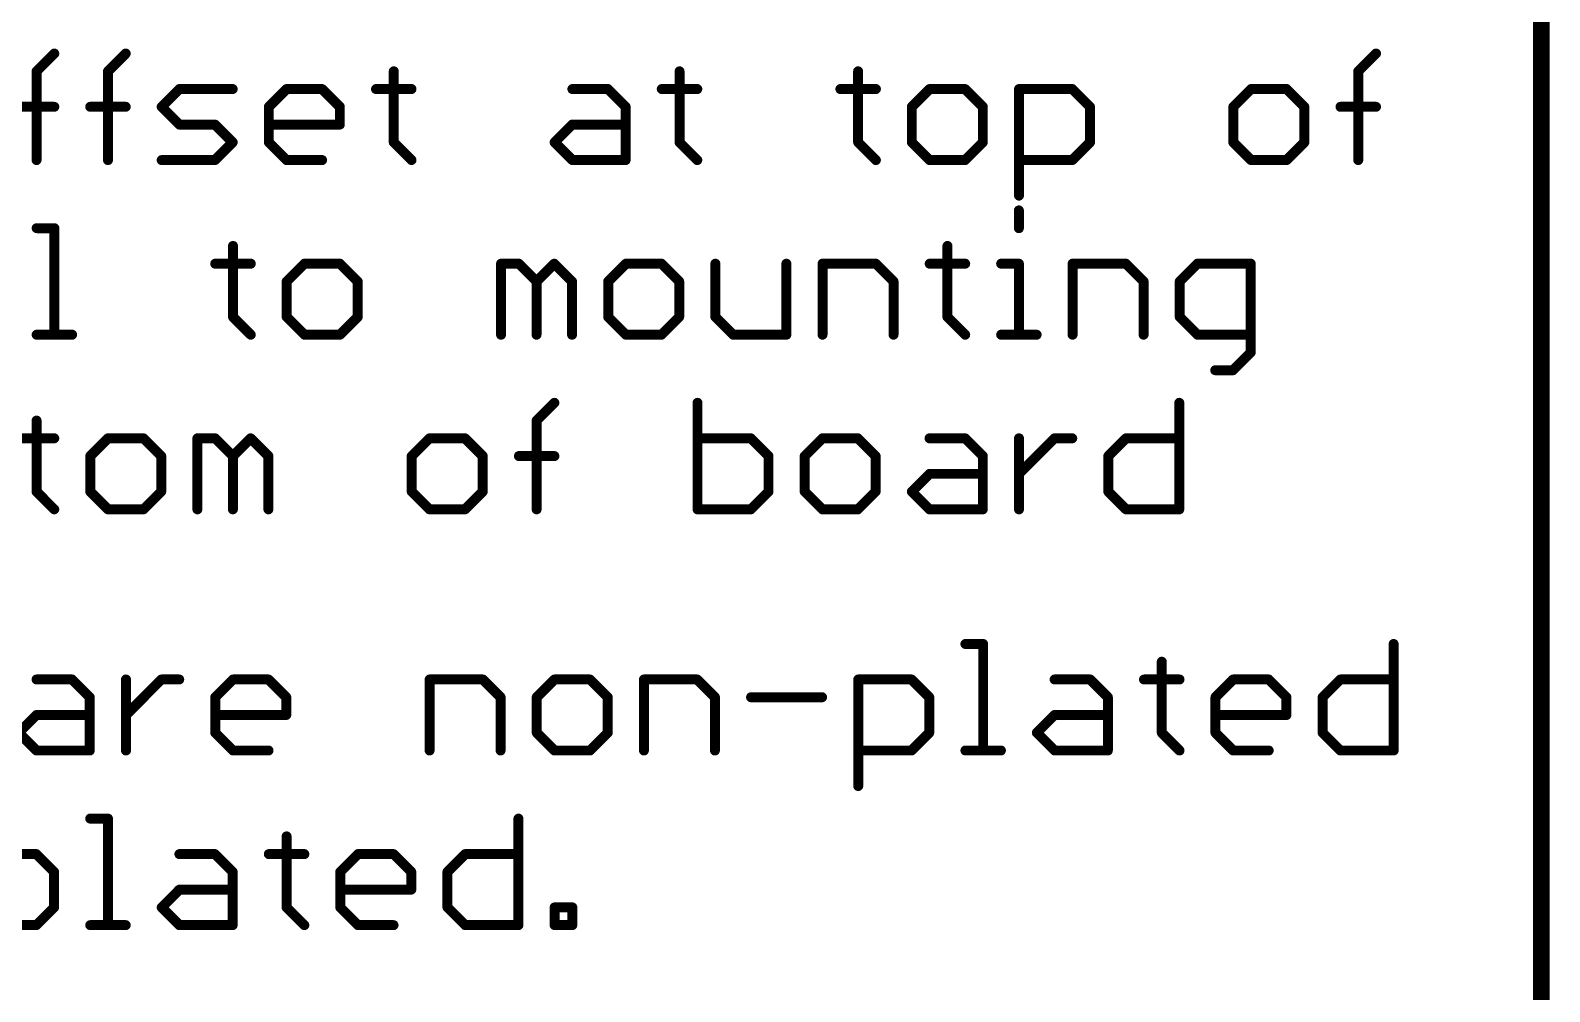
# Model space of a CAD drawing. Extents: x -1 to 129, y -23 to 41.
# Drawn here: x 106.11 to 129.32, y 13.68 to 28.36 of the extents above; entities that cross this region are included whole.
import ezdxf

# ---------------------------------------------------------------- set-up
doc = ezdxf.new("R2010")
doc.units = 0
doc.layers.add('51', color=53, linetype='CONTINUOUS')

msp = doc.modelspace()

# ---------------------------------------------------------------- linework, layer by layer
at = {"layer": '51'}
for points, const_width in [([(129.19, -13.16), (129.19, 36.21)], 0.254), ([(106.2019, 27.736), (106.473, 28.0072)], 0.1524), ([(107.2933, 27.736), (107.5645, 28.0072)], 0.1524), ([(126.3935, 27.736), (126.6646, 28.0072)], 0.1524), ([(106.2019, 26.3802), (106.2019, 27.736)], 0.1524), ([(107.2933, 26.3802), (107.2933, 27.736)], 0.1524), ([(111.6591, 27.736), (111.6591, 26.6514)], 0.1524), ([(116.0248, 27.736), (116.0248, 26.6514)], 0.1524), ([(118.7534, 27.736), (118.7534, 26.6514)], 0.1524), ([(126.3935, 26.3802), (126.3935, 27.736)], 0.1524), ([(108.1136, 27.1937), (108.3847, 27.4649)], 0.1524), ([(108.3847, 27.4649), (109.1982, 27.4649)], 0.1524), ([(109.7507, 27.1937), (110.0219, 27.4649)], 0.1524), ([(110.0219, 27.4649), (110.5642, 27.4649)], 0.1524), ([(110.5642, 27.4649), (110.8354, 27.1937)], 0.1524), ([(111.3879, 27.4649), (111.9302, 27.4649)], 0.1524), ([(114.3876, 27.4649), (114.93, 27.4649)], 0.1524), ([(114.93, 27.4649), (115.2011, 27.1937)], 0.1524), ([(115.7536, 27.4649), (116.296, 27.4649)], 0.1524), ([(118.4822, 27.4649), (119.0246, 27.4649)], 0.1524), ([(119.8448, 27.4649), (119.5737, 27.1937)], 0.1524), ([(120.3872, 27.4649), (119.8448, 27.4649)], 0.1524), ([(120.6583, 27.1937), (120.3872, 27.4649)], 0.1524), ([(121.2108, 25.8379), (121.2108, 27.4649)], 0.1524), ([(121.2108, 27.4649), (122.0243, 27.4649)], 0.1524), ([(122.0243, 27.4649), (122.2955, 27.1937)], 0.1524), ([(124.7563, 27.4649), (124.4851, 27.1937)], 0.1524), ([(125.2986, 27.4649), (124.7563, 27.4649)], 0.1524), ([(125.5698, 27.1937), (125.2986, 27.4649)], 0.1524), ([(105.9307, 27.1937), (106.473, 27.1937)], 0.1524), ([(107.0221, 27.1937), (107.5645, 27.1937)], 0.1524), ([(108.3847, 26.9225), (108.1136, 27.1937)], 0.1524), ([(109.7507, 26.6514), (109.7507, 27.1937)], 0.1524), ([(110.8354, 27.1937), (110.8354, 26.9225)], 0.1524), ([(115.2011, 27.1937), (115.2011, 26.3802)], 0.1524), ([(119.5737, 27.1937), (119.5737, 26.6514)], 0.1524), ([(120.6583, 26.6514), (120.6583, 27.1937)], 0.1524), ([(122.2955, 27.1937), (122.2955, 26.6514)], 0.1524), ([(124.4851, 27.1937), (124.4851, 26.6514)], 0.1524), ([(125.5698, 26.6514), (125.5698, 27.1937)], 0.1524), ([(126.1223, 27.1937), (126.6646, 27.1937)], 0.1524), ([(108.9271, 26.9225), (108.3847, 26.9225)], 0.1524), ([(109.1982, 26.6514), (108.9271, 26.9225)], 0.1524), ([(110.8354, 26.9225), (109.7507, 26.9225)], 0.1524), ([(114.1165, 26.6514), (114.3876, 26.9225)], 0.1524), ([(114.3876, 26.9225), (115.2011, 26.9225)], 0.1524), ([(108.9271, 26.3802), (109.1982, 26.6514)], 0.1524), ([(110.0219, 26.3802), (109.7507, 26.6514)], 0.1524), ([(111.6591, 26.6514), (111.9302, 26.3802)], 0.1524), ([(114.3876, 26.3802), (114.1165, 26.6514)], 0.1524), ([(116.0248, 26.6514), (116.296, 26.3802)], 0.1524), ([(118.7534, 26.6514), (119.0246, 26.3802)], 0.1524), ([(119.5737, 26.6514), (119.8448, 26.3802)], 0.1524), ([(120.3872, 26.3802), (120.6583, 26.6514)], 0.1524), ([(122.2955, 26.6514), (122.0243, 26.3802)], 0.1524), ([(124.4851, 26.6514), (124.7563, 26.3802)], 0.1524), ([(125.2986, 26.3802), (125.5698, 26.6514)], 0.1524), ([(108.1136, 26.3802), (108.9271, 26.3802)], 0.1524), ([(110.5642, 26.3802), (110.0219, 26.3802)], 0.1524), ([(115.2011, 26.3802), (114.3876, 26.3802)], 0.1524), ([(119.8448, 26.3802), (120.3872, 26.3802)], 0.1524), ([(122.0243, 26.3802), (121.2108, 26.3802)], 0.1524), ([(124.7563, 26.3802), (125.2986, 26.3802)], 0.1524), ([(121.2091, 25.6114), (121.2091, 25.3402)], 0.1524), ([(106.2036, 25.3402), (106.4747, 25.3402)], 0.1524), ([(106.4747, 25.3402), (106.4747, 23.7132)], 0.1524), ([(109.2033, 25.069), (109.2033, 23.9844)], 0.1524), ([(120.1177, 25.069), (120.1177, 23.9844)], 0.1524), ([(108.9322, 24.7979), (109.4745, 24.7979)], 0.1524), ([(110.2948, 24.7979), (110.0236, 24.5267)], 0.1524), ([(110.8371, 24.7979), (110.2948, 24.7979)], 0.1524), ([(111.1083, 24.5267), (110.8371, 24.7979)], 0.1524), ([(113.2979, 23.7132), (113.2979, 24.7979)], 0.1524), ([(113.2979, 24.7979), (113.5691, 24.7979)], 0.1524), ([(113.5691, 24.7979), (113.8402, 24.5267)], 0.1524), ([(113.8402, 24.5267), (114.1114, 24.7979)], 0.1524), ([(114.1114, 24.7979), (114.3826, 24.5267)], 0.1524), ([(115.2062, 24.7979), (114.9351, 24.5267)], 0.1524), ([(115.7486, 24.7979), (115.2062, 24.7979)], 0.1524), ([(116.0197, 24.5267), (115.7486, 24.7979)], 0.1524), ([(116.5722, 24.7979), (116.5722, 23.9844)], 0.1524), ([(117.6569, 23.7132), (117.6569, 24.7979)], 0.1524), ([(118.2094, 23.7132), (118.2094, 24.7979)], 0.1524), ([(118.2094, 24.7979), (119.0229, 24.7979)], 0.1524), ([(119.0229, 24.7979), (119.294, 24.5267)], 0.1524), ([(119.8465, 24.7979), (120.3889, 24.7979)], 0.1524), ([(120.938, 24.7979), (121.2091, 24.7979)], 0.1524), ([(121.2091, 24.7979), (121.2091, 23.7132)], 0.1524), ([(122.0294, 23.7132), (122.0294, 24.7979)], 0.1524), ([(122.0294, 24.7979), (122.8429, 24.7979)], 0.1524), ([(122.8429, 24.7979), (123.1141, 24.5267)], 0.1524), ([(123.9377, 24.7979), (123.6666, 24.5267)], 0.1524), ([(124.7512, 24.7979), (123.9377, 24.7979)], 0.1524), ([(124.7512, 23.442), (124.7512, 24.7979)], 0.1524), ([(110.0236, 24.5267), (110.0236, 23.9844)], 0.1524), ([(111.1083, 23.9844), (111.1083, 24.5267)], 0.1524), ([(113.8402, 24.5267), (113.8402, 23.7132)], 0.1524), ([(114.3826, 24.5267), (114.3826, 23.7132)], 0.1524), ([(114.9351, 24.5267), (114.9351, 23.9844)], 0.1524), ([(116.0197, 23.9844), (116.0197, 24.5267)], 0.1524), ([(119.294, 24.5267), (119.294, 23.7132)], 0.1524), ([(123.1141, 24.5267), (123.1141, 23.7132)], 0.1524), ([(123.6666, 24.5267), (123.6666, 23.9844)], 0.1524), ([(109.2033, 23.9844), (109.4745, 23.7132)], 0.1524), ([(110.0236, 23.9844), (110.2948, 23.7132)], 0.1524), ([(110.8371, 23.7132), (111.1083, 23.9844)], 0.1524), ([(114.9351, 23.9844), (115.2062, 23.7132)], 0.1524), ([(115.7486, 23.7132), (116.0197, 23.9844)], 0.1524), ([(116.5722, 23.9844), (116.8434, 23.7132)], 0.1524), ([(120.1177, 23.9844), (120.3889, 23.7132)], 0.1524), ([(123.6666, 23.9844), (123.9377, 23.7132)], 0.1524), ([(106.2036, 23.7132), (106.7459, 23.7132)], 0.1524), ([(110.2948, 23.7132), (110.8371, 23.7132)], 0.1524), ([(115.2062, 23.7132), (115.7486, 23.7132)], 0.1524), ([(116.8434, 23.7132), (117.6569, 23.7132)], 0.1524), ([(120.938, 23.7132), (121.4803, 23.7132)], 0.1524), ([(123.9377, 23.7132), (124.7512, 23.7132)], 0.1524), ([(124.4801, 23.1709), (124.7512, 23.442)], 0.1524), ([(124.2089, 23.1709), (124.4801, 23.1709)], 0.1524), ([(113.8419, 22.402), (114.1131, 22.6732)], 0.1524), ([(116.2994, 22.6732), (116.2994, 21.0462)], 0.1524), ([(123.6598, 22.6732), (123.6598, 21.0462)], 0.1524), ([(106.2019, 22.402), (106.2019, 21.3174)], 0.1524), ([(113.8419, 21.0462), (113.8419, 22.402)], 0.1524), ([(105.9307, 22.1309), (106.473, 22.1309)], 0.1524), ([(107.2933, 22.1309), (107.0221, 21.8597)], 0.1524), ([(107.8356, 22.1309), (107.2933, 22.1309)], 0.1524), ([(108.1068, 21.8597), (107.8356, 22.1309)], 0.1524), ([(108.6593, 21.0462), (108.6593, 22.1309)], 0.1524), ([(108.6593, 22.1309), (108.9305, 22.1309)], 0.1524), ([(108.9305, 22.1309), (109.2016, 21.8597)], 0.1524), ([(109.2016, 21.8597), (109.4728, 22.1309)], 0.1524), ([(109.4728, 22.1309), (109.744, 21.8597)], 0.1524), ([(112.2048, 22.1309), (111.9336, 21.8597)], 0.1524), ([(112.7471, 22.1309), (112.2048, 22.1309)], 0.1524), ([(113.0183, 21.8597), (112.7471, 22.1309)], 0.1524), ([(117.1129, 22.1309), (116.2994, 22.1309)], 0.1524), ([(117.384, 21.8597), (117.1129, 22.1309)], 0.1524), ([(118.2077, 22.1309), (117.9365, 21.8597)], 0.1524), ([(118.75, 22.1309), (118.2077, 22.1309)], 0.1524), ([(119.0212, 21.8597), (118.75, 22.1309)], 0.1524), ([(119.8448, 22.1309), (120.3872, 22.1309)], 0.1524), ([(120.3872, 22.1309), (120.6583, 21.8597)], 0.1524), ([(121.2108, 21.0462), (121.2108, 22.1309)], 0.1524), ([(121.2108, 21.5885), (121.7532, 22.1309)], 0.1524), ([(121.7532, 22.1309), (122.0243, 22.1309)], 0.1524), ([(122.5751, 21.8597), (122.8463, 22.1309)], 0.1524), ([(122.8463, 22.1309), (123.6598, 22.1309)], 0.1524), ([(107.0221, 21.8597), (107.0221, 21.3174)], 0.1524), ([(108.1068, 21.3174), (108.1068, 21.8597)], 0.1524), ([(109.2016, 21.8597), (109.2016, 21.0462)], 0.1524), ([(109.744, 21.8597), (109.744, 21.0462)], 0.1524), ([(111.9336, 21.8597), (111.9336, 21.3174)], 0.1524), ([(113.0183, 21.3174), (113.0183, 21.8597)], 0.1524), ([(113.5708, 21.8597), (114.1131, 21.8597)], 0.1524), ([(117.384, 21.3174), (117.384, 21.8597)], 0.1524), ([(117.9365, 21.8597), (117.9365, 21.3174)], 0.1524), ([(119.0212, 21.3174), (119.0212, 21.8597)], 0.1524), ([(120.6583, 21.8597), (120.6583, 21.0462)], 0.1524), ([(122.5751, 21.3174), (122.5751, 21.8597)], 0.1524), ([(119.5737, 21.3174), (119.8448, 21.5885)], 0.1524), ([(119.8448, 21.5885), (120.6583, 21.5885)], 0.1524), ([(106.2019, 21.3174), (106.473, 21.0462)], 0.1524), ([(107.0221, 21.3174), (107.2933, 21.0462)], 0.1524), ([(107.8356, 21.0462), (108.1068, 21.3174)], 0.1524), ([(111.9336, 21.3174), (112.2048, 21.0462)], 0.1524), ([(112.7471, 21.0462), (113.0183, 21.3174)], 0.1524), ([(117.1129, 21.0462), (117.384, 21.3174)], 0.1524), ([(117.9365, 21.3174), (118.2077, 21.0462)], 0.1524), ([(118.75, 21.0462), (119.0212, 21.3174)], 0.1524), ([(119.8448, 21.0462), (119.5737, 21.3174)], 0.1524), ([(122.8463, 21.0462), (122.5751, 21.3174)], 0.1524), ([(107.2933, 21.0462), (107.8356, 21.0462)], 0.1524), ([(112.2048, 21.0462), (112.7471, 21.0462)], 0.1524), ([(116.2994, 21.0462), (117.1129, 21.0462)], 0.1524), ([(118.2077, 21.0462), (118.75, 21.0462)], 0.1524), ([(120.6583, 21.0462), (119.8448, 21.0462)], 0.1524), ([(123.6598, 21.0462), (122.8463, 21.0462)], 0.1524), ([(120.3922, 18.9902), (120.6634, 18.9902)], 0.1524), ([(120.6634, 18.9902), (120.6634, 17.3632)], 0.1524), ([(126.9341, 18.9902), (126.9341, 17.3632)], 0.1524), ([(123.392, 18.719), (123.392, 17.6344)], 0.1524), ([(106.2019, 18.4479), (106.7442, 18.4479)], 0.1524), ([(106.7442, 18.4479), (107.0154, 18.1767)], 0.1524), ([(107.5679, 17.3632), (107.5679, 18.4479)], 0.1524), ([(107.5679, 17.9055), (108.1102, 18.4479)], 0.1524), ([(108.1102, 18.4479), (108.3814, 18.4479)], 0.1524), ([(108.9322, 18.1767), (109.2033, 18.4479)], 0.1524), ([(109.2033, 18.4479), (109.7456, 18.4479)], 0.1524), ([(109.7456, 18.4479), (110.0168, 18.1767)], 0.1524), ([(112.2065, 17.3632), (112.2065, 18.4479)], 0.1524), ([(112.2065, 18.4479), (113.02, 18.4479)], 0.1524), ([(113.02, 18.4479), (113.2911, 18.1767)], 0.1524), ([(114.1148, 18.4479), (113.8436, 18.1767)], 0.1524), ([(114.6571, 18.4479), (114.1148, 18.4479)], 0.1524), ([(114.9283, 18.1767), (114.6571, 18.4479)], 0.1524), ([(115.4808, 17.3632), (115.4808, 18.4479)], 0.1524), ([(115.4808, 18.4479), (116.2943, 18.4479)], 0.1524), ([(116.2943, 18.4479), (116.5654, 18.1767)], 0.1524), ([(118.7551, 16.8209), (118.7551, 18.4479)], 0.1524), ([(118.7551, 18.4479), (119.5686, 18.4479)], 0.1524), ([(119.5686, 18.4479), (119.8398, 18.1767)], 0.1524), ([(121.7548, 18.4479), (122.2972, 18.4479)], 0.1524), ([(122.2972, 18.4479), (122.5683, 18.1767)], 0.1524), ([(123.1208, 18.4479), (123.6632, 18.4479)], 0.1524), ([(124.2123, 18.1767), (124.4834, 18.4479)], 0.1524), ([(124.4834, 18.4479), (125.0258, 18.4479)], 0.1524), ([(125.0258, 18.4479), (125.2969, 18.1767)], 0.1524), ([(125.8494, 18.1767), (126.1206, 18.4479)], 0.1524), ([(126.1206, 18.4479), (126.9341, 18.4479)], 0.1524), ([(107.0154, 18.1767), (107.0154, 17.3632)], 0.1524), ([(108.9322, 17.6344), (108.9322, 18.1767)], 0.1524), ([(110.0168, 18.1767), (110.0168, 17.9055)], 0.1524), ([(113.2911, 18.1767), (113.2911, 17.3632)], 0.1524), ([(113.8436, 18.1767), (113.8436, 17.6344)], 0.1524), ([(114.9283, 17.6344), (114.9283, 18.1767)], 0.1524), ([(116.5654, 18.1767), (116.5654, 17.3632)], 0.1524), ([(117.1179, 18.1767), (118.2026, 18.1767)], 0.1524), ([(119.8398, 18.1767), (119.8398, 17.6344)], 0.1524), ([(122.5683, 18.1767), (122.5683, 17.3632)], 0.1524), ([(124.2123, 17.6344), (124.2123, 18.1767)], 0.1524), ([(125.2969, 18.1767), (125.2969, 17.9055)], 0.1524), ([(125.8494, 17.6344), (125.8494, 18.1767)], 0.1524), ([(105.9307, 17.6344), (106.2019, 17.9055)], 0.1524), ([(106.2019, 17.9055), (107.0154, 17.9055)], 0.1524), ([(110.0168, 17.9055), (108.9322, 17.9055)], 0.1524), ([(121.4837, 17.6344), (121.7548, 17.9055)], 0.1524), ([(121.7548, 17.9055), (122.5683, 17.9055)], 0.1524), ([(125.2969, 17.9055), (124.2123, 17.9055)], 0.1524), ([(106.2019, 17.3632), (105.9307, 17.6344)], 0.1524), ([(109.2033, 17.3632), (108.9322, 17.6344)], 0.1524), ([(113.8436, 17.6344), (114.1148, 17.3632)], 0.1524), ([(114.6571, 17.3632), (114.9283, 17.6344)], 0.1524), ([(119.8398, 17.6344), (119.5686, 17.3632)], 0.1524), ([(121.7548, 17.3632), (121.4837, 17.6344)], 0.1524), ([(123.392, 17.6344), (123.6632, 17.3632)], 0.1524), ([(124.4834, 17.3632), (124.2123, 17.6344)], 0.1524), ([(126.1206, 17.3632), (125.8494, 17.6344)], 0.1524), ([(107.0154, 17.3632), (106.2019, 17.3632)], 0.1524), ([(109.7456, 17.3632), (109.2033, 17.3632)], 0.1524), ([(114.1148, 17.3632), (114.6571, 17.3632)], 0.1524), ([(119.5686, 17.3632), (118.7551, 17.3632)], 0.1524), ([(120.3922, 17.3632), (120.9346, 17.3632)], 0.1524), ([(122.5683, 17.3632), (121.7548, 17.3632)], 0.1524), ([(125.0258, 17.3632), (124.4834, 17.3632)], 0.1524), ([(126.9341, 17.3632), (126.1206, 17.3632)], 0.1524), ([(107.0221, 16.3232), (107.2933, 16.3232)], 0.1524), ([(107.2933, 16.3232), (107.2933, 14.6962)], 0.1524), ([(113.564, 16.3232), (113.564, 14.6962)], 0.1524), ([(110.0219, 16.052), (110.0219, 14.9674)], 0.1524), ([(106.1985, 15.7809), (105.6561, 15.7809)], 0.1524), ([(106.4696, 15.5097), (106.1985, 15.7809)], 0.1524), ([(108.3847, 15.7809), (108.9271, 15.7809)], 0.1524), ([(108.9271, 15.7809), (109.1982, 15.5097)], 0.1524), ([(109.7507, 15.7809), (110.2931, 15.7809)], 0.1524), ([(110.8422, 15.5097), (111.1133, 15.7809)], 0.1524), ([(111.1133, 15.7809), (111.6557, 15.7809)], 0.1524), ([(111.6557, 15.7809), (111.9268, 15.5097)], 0.1524), ([(112.4793, 15.5097), (112.7505, 15.7809)], 0.1524), ([(112.7505, 15.7809), (113.564, 15.7809)], 0.1524), ([(106.4696, 14.9674), (106.4696, 15.5097)], 0.1524), ([(109.1982, 15.5097), (109.1982, 14.6962)], 0.1524), ([(110.8422, 14.9674), (110.8422, 15.5097)], 0.1524), ([(111.9268, 15.5097), (111.9268, 15.2385)], 0.1524), ([(112.4793, 14.9674), (112.4793, 15.5097)], 0.1524), ([(108.1136, 14.9674), (108.3847, 15.2385)], 0.1524), ([(108.3847, 15.2385), (109.1982, 15.2385)], 0.1524), ([(111.9268, 15.2385), (110.8422, 15.2385)], 0.1524), ([(106.1985, 14.6962), (106.4696, 14.9674)], 0.1524), ([(108.3847, 14.6962), (108.1136, 14.9674)], 0.1524), ([(110.0219, 14.9674), (110.2931, 14.6962)], 0.1524), ([(111.1133, 14.6962), (110.8422, 14.9674)], 0.1524), ([(112.7505, 14.6962), (112.4793, 14.9674)], 0.1524), ([(114.1165, 14.6962), (114.1165, 14.9674)], 0.1524), ([(114.1165, 14.9674), (114.3876, 14.9674)], 0.1524), ([(114.3876, 14.9674), (114.3876, 14.6962)], 0.1524), ([(105.6561, 14.6962), (106.1985, 14.6962)], 0.1524), ([(107.0221, 14.6962), (107.5645, 14.6962)], 0.1524), ([(109.1982, 14.6962), (108.3847, 14.6962)], 0.1524), ([(111.6557, 14.6962), (111.1133, 14.6962)], 0.1524), ([(113.564, 14.6962), (112.7505, 14.6962)], 0.1524), ([(114.3876, 14.6962), (114.1165, 14.6962)], 0.1524)]:
    msp.add_lwpolyline(points, dxfattribs=dict(at, const_width=const_width))
at = {"layer": '51', "const_width": 0.0762}
for points in [[(106.5, 27.9802, 1), (106.4461, 28.0341)], [(107.5914, 27.9802, 1), (107.5375, 28.0341)], [(126.6916, 27.9802, 1), (126.6377, 28.0341)], [(106.1749, 27.763, 1), (106.2288, 27.7091)], [(106.24, 27.736, 1), (106.1638, 27.736)], [(107.3314, 27.736, 1), (107.2552, 27.736)], [(107.2664, 27.763, 1), (107.3202, 27.7091)], [(111.6972, 27.736, 1), (111.621, 27.736)], [(116.0629, 27.736, 1), (115.9867, 27.736)], [(118.7915, 27.736, 1), (118.7153, 27.736)], [(126.3665, 27.763, 1), (126.4204, 27.7091)], [(126.4316, 27.736, 1), (126.3554, 27.736)], [(108.3847, 27.503, 1), (108.3847, 27.4268)], [(108.4117, 27.4379, 1), (108.3578, 27.4918)], [(109.1982, 27.4268, 1), (109.1982, 27.503)], [(110.0219, 27.503, 1), (110.0219, 27.4268)], [(110.0488, 27.4379, 1), (109.995, 27.4918)], [(110.5912, 27.4918, 1), (110.5373, 27.4379)], [(110.5642, 27.4268, 1), (110.5642, 27.503)], [(111.3879, 27.503, 1), (111.3879, 27.4268)], [(111.9302, 27.4268, 1), (111.9302, 27.503)], [(114.3876, 27.503, 1), (114.3876, 27.4268)], [(114.9569, 27.4918, 1), (114.903, 27.4379)], [(114.93, 27.4268, 1), (114.93, 27.503)], [(115.7536, 27.503, 1), (115.7536, 27.4268)], [(116.296, 27.4268, 1), (116.296, 27.503)], [(118.4822, 27.503, 1), (118.4822, 27.4268)], [(119.0246, 27.4268, 1), (119.0246, 27.503)], [(119.8448, 27.503, 1), (119.8448, 27.4268)], [(119.8718, 27.4379, 1), (119.8179, 27.4918)], [(120.4141, 27.4918, 1), (120.3602, 27.4379)], [(120.3872, 27.4268, 1), (120.3872, 27.503)], [(121.2489, 27.4649, 1), (121.1727, 27.4649)], [(121.2108, 27.503, 1), (121.2108, 27.4268)], [(122.0513, 27.4918, 1), (121.9974, 27.4379)], [(122.0243, 27.4268, 1), (122.0243, 27.503)], [(124.7563, 27.503, 1), (124.7563, 27.4268)], [(124.7832, 27.4379, 1), (124.7294, 27.4918)], [(125.3256, 27.4918, 1), (125.2717, 27.4379)], [(125.2986, 27.4268, 1), (125.2986, 27.503)], [(106.473, 27.1556, 1), (106.473, 27.2318)], [(107.0221, 27.2318, 1), (107.0221, 27.1556)], [(107.5645, 27.1556, 1), (107.5645, 27.2318)], [(108.1405, 27.2206, 1), (108.0866, 27.1668)], [(108.0866, 27.2206, 1), (108.1405, 27.1668)], [(109.7888, 27.1937, 1), (109.7126, 27.1937)], [(109.7238, 27.2206, 1), (109.7777, 27.1668)], [(110.8735, 27.1937, 1), (110.7973, 27.1937)], [(110.8084, 27.1668, 1), (110.8623, 27.2206)], [(115.2392, 27.1937, 1), (115.163, 27.1937)], [(115.1742, 27.1668, 1), (115.2281, 27.2206)], [(119.6118, 27.1937, 1), (119.5356, 27.1937)], [(119.5467, 27.2206, 1), (119.6006, 27.1668)], [(120.6964, 27.1937, 1), (120.6202, 27.1937)], [(120.6314, 27.1668, 1), (120.6853, 27.2206)], [(122.3336, 27.1937, 1), (122.2574, 27.1937)], [(122.2685, 27.1668, 1), (122.3224, 27.2206)], [(124.5232, 27.1937, 1), (124.447, 27.1937)], [(124.4582, 27.2206, 1), (124.5121, 27.1668)], [(125.6079, 27.1937, 1), (125.5317, 27.1937)], [(125.5429, 27.1668, 1), (125.5967, 27.2206)], [(126.1223, 27.2318, 1), (126.1223, 27.1556)], [(126.6646, 27.1556, 1), (126.6646, 27.2318)], [(108.3847, 26.9606, 1), (108.3847, 26.8844)], [(108.3578, 26.8956, 1), (108.4117, 26.9495)], [(108.954, 26.9495, 1), (108.9001, 26.8956)], [(108.9271, 26.8844, 1), (108.9271, 26.9606)], [(109.7507, 26.9606, 1), (109.7507, 26.8844)], [(110.7973, 26.9225, 1), (110.8735, 26.9225)], [(110.8354, 26.8844, 1), (110.8354, 26.9606)], [(114.3876, 26.9606, 1), (114.3876, 26.8844)], [(114.4146, 26.8956, 1), (114.3607, 26.9495)], [(115.2011, 26.8844, 1), (115.2011, 26.9606)], [(109.2252, 26.6244, 1), (109.1713, 26.6783)], [(109.1713, 26.6244, 1), (109.2252, 26.6783)], [(109.7777, 26.6783, 1), (109.7238, 26.6244)], [(111.686, 26.6783, 1), (111.6321, 26.6244)], [(114.1434, 26.6783, 1), (114.0895, 26.6244)], [(114.0895, 26.6783, 1), (114.1434, 26.6244)], [(116.0517, 26.6783, 1), (115.9979, 26.6244)], [(118.7803, 26.6783, 1), (118.7265, 26.6244)], [(119.6006, 26.6783, 1), (119.5467, 26.6244)], [(120.6853, 26.6244, 1), (120.6314, 26.6783)], [(122.3224, 26.6244, 1), (122.2685, 26.6783)], [(124.5121, 26.6783, 1), (124.4582, 26.6244)], [(125.5967, 26.6244, 1), (125.5429, 26.6783)], [(109.7126, 26.6514, 1), (109.7888, 26.6514)], [(111.621, 26.6514, 1), (111.6972, 26.6514)], [(115.9867, 26.6514, 1), (116.0629, 26.6514)], [(118.7153, 26.6514, 1), (118.7915, 26.6514)], [(119.5356, 26.6514, 1), (119.6118, 26.6514)], [(120.6202, 26.6514, 1), (120.6964, 26.6514)], [(122.2574, 26.6514, 1), (122.3336, 26.6514)], [(124.447, 26.6514, 1), (124.5232, 26.6514)], [(125.5317, 26.6514, 1), (125.6079, 26.6514)], [(106.1638, 26.3802, 1), (106.24, 26.3802)], [(107.2552, 26.3802, 1), (107.3314, 26.3802)], [(108.1136, 26.4183, 1), (108.1136, 26.3421)], [(108.9001, 26.4071, 1), (108.954, 26.3533)], [(108.9271, 26.3421, 1), (108.9271, 26.4183)], [(110.0219, 26.4183, 1), (110.0219, 26.3421)], [(109.995, 26.3533, 1), (110.0488, 26.4071)], [(110.5642, 26.3421, 1), (110.5642, 26.4183)], [(111.9033, 26.3533, 1), (111.9572, 26.4071)], [(114.3876, 26.4183, 1), (114.3876, 26.3421)], [(114.3607, 26.3533, 1), (114.4146, 26.4071)], [(115.163, 26.3802, 1), (115.2392, 26.3802)], [(115.2011, 26.3421, 1), (115.2011, 26.4183)], [(116.269, 26.3533, 1), (116.3229, 26.4071)], [(118.9976, 26.3533, 1), (119.0515, 26.4071)], [(119.8448, 26.4183, 1), (119.8448, 26.3421)], [(119.8179, 26.3533, 1), (119.8718, 26.4071)], [(120.3602, 26.4071, 1), (120.4141, 26.3533)], [(120.3872, 26.3421, 1), (120.3872, 26.4183)], [(121.2108, 26.4183, 1), (121.2108, 26.3421)], [(121.9974, 26.4071, 1), (122.0513, 26.3533)], [(122.0243, 26.3421, 1), (122.0243, 26.4183)], [(124.7563, 26.4183, 1), (124.7563, 26.3421)], [(124.7294, 26.3533, 1), (124.7832, 26.4071)], [(125.2717, 26.4071, 1), (125.3256, 26.3533)], [(125.2986, 26.3421, 1), (125.2986, 26.4183)], [(126.3554, 26.3802, 1), (126.4316, 26.3802)], [(121.1727, 25.8379, 1), (121.2489, 25.8379)], [(121.2472, 25.6114, 1), (121.171, 25.6114)], [(106.2036, 25.3783, 1), (106.2036, 25.3021)], [(106.5128, 25.3402, 1), (106.4366, 25.3402)], [(106.4747, 25.3021, 1), (106.4747, 25.3783)], [(121.171, 25.3402, 1), (121.2472, 25.3402)], [(109.2414, 25.069, 1), (109.1652, 25.069)], [(120.1558, 25.069, 1), (120.0796, 25.069)], [(108.9322, 24.836, 1), (108.9322, 24.7598)], [(109.4745, 24.7598, 1), (109.4745, 24.836)], [(110.2948, 24.836, 1), (110.2948, 24.7598)], [(110.3217, 24.7709, 1), (110.2678, 24.8248)], [(110.864, 24.8248, 1), (110.8101, 24.7709)], [(110.8371, 24.7598, 1), (110.8371, 24.836)], [(113.336, 24.7979, 1), (113.2598, 24.7979)], [(113.2979, 24.836, 1), (113.2979, 24.7598)], [(113.596, 24.8248, 1), (113.5421, 24.7709)], [(113.5691, 24.7598, 1), (113.5691, 24.836)], [(114.1383, 24.8248, 1), (114.0845, 24.7709)], [(114.1383, 24.7709, 1), (114.0845, 24.8248)], [(115.2062, 24.836, 1), (115.2062, 24.7598)], [(115.2332, 24.7709, 1), (115.1793, 24.8248)], [(115.7755, 24.8248, 1), (115.7216, 24.7709)], [(115.7486, 24.7598, 1), (115.7486, 24.836)], [(116.6103, 24.7979, 1), (116.5341, 24.7979)], [(117.695, 24.7979, 1), (117.6188, 24.7979)], [(118.2475, 24.7979, 1), (118.1713, 24.7979)], [(118.2094, 24.836, 1), (118.2094, 24.7598)], [(119.0498, 24.8248, 1), (118.9959, 24.7709)], [(119.0229, 24.7598, 1), (119.0229, 24.836)], [(119.8465, 24.836, 1), (119.8465, 24.7598)], [(120.3889, 24.7598, 1), (120.3889, 24.836)], [(120.938, 24.836, 1), (120.938, 24.7598)], [(121.2472, 24.7979, 1), (121.171, 24.7979)], [(121.2091, 24.7598, 1), (121.2091, 24.836)], [(122.0675, 24.7979, 1), (121.9913, 24.7979)], [(122.0294, 24.836, 1), (122.0294, 24.7598)], [(122.8698, 24.8248, 1), (122.816, 24.7709)], [(122.8429, 24.7598, 1), (122.8429, 24.836)], [(123.9377, 24.836, 1), (123.9377, 24.7598)], [(123.9647, 24.7709, 1), (123.9108, 24.8248)], [(124.7893, 24.7979, 1), (124.7131, 24.7979)], [(124.7512, 24.7598, 1), (124.7512, 24.836)], [(110.0617, 24.5267, 1), (109.9855, 24.5267)], [(111.1464, 24.5267, 1), (111.0702, 24.5267)], [(113.8783, 24.5267, 1), (113.8021, 24.5267)], [(114.4207, 24.5267, 1), (114.3445, 24.5267)], [(114.9732, 24.5267, 1), (114.897, 24.5267)], [(116.0578, 24.5267, 1), (115.9816, 24.5267)], [(119.3321, 24.5267, 1), (119.2559, 24.5267)], [(123.1522, 24.5267, 1), (123.076, 24.5267)], [(123.7047, 24.5267, 1), (123.6285, 24.5267)], [(109.9966, 24.5536, 1), (110.0505, 24.4998)], [(111.0813, 24.4998, 1), (111.1352, 24.5536)], [(113.8133, 24.5536, 1), (113.8672, 24.4998)], [(113.8133, 24.4998, 1), (113.8672, 24.5536)], [(114.3556, 24.4998, 1), (114.4095, 24.5536)], [(114.9081, 24.5536, 1), (114.962, 24.4998)], [(115.9928, 24.4998, 1), (116.0467, 24.5536)], [(119.2671, 24.4998, 1), (119.321, 24.5536)], [(123.0871, 24.4998, 1), (123.141, 24.5536)], [(123.6396, 24.5536, 1), (123.6935, 24.4998)], [(109.2303, 24.0113, 1), (109.1764, 23.9574)], [(109.1652, 23.9844, 1), (109.2414, 23.9844)], [(110.0505, 24.0113, 1), (109.9966, 23.9574)], [(109.9855, 23.9844, 1), (110.0617, 23.9844)], [(111.0702, 23.9844, 1), (111.1464, 23.9844)], [(111.1352, 23.9574, 1), (111.0813, 24.0113)], [(114.962, 24.0113, 1), (114.9081, 23.9574)], [(114.897, 23.9844, 1), (114.9732, 23.9844)], [(115.9816, 23.9844, 1), (116.0578, 23.9844)], [(116.0467, 23.9574, 1), (115.9928, 24.0113)], [(116.5992, 24.0113, 1), (116.5453, 23.9574)], [(116.5341, 23.9844, 1), (116.6103, 23.9844)], [(120.1446, 24.0113, 1), (120.0908, 23.9574)], [(120.0796, 23.9844, 1), (120.1558, 23.9844)], [(123.6935, 24.0113, 1), (123.6396, 23.9574)], [(123.6285, 23.9844, 1), (123.7047, 23.9844)], [(106.2036, 23.7513, 1), (106.2036, 23.6751)], [(106.4366, 23.7132, 1), (106.5128, 23.7132)], [(106.7459, 23.6751, 1), (106.7459, 23.7513)], [(109.4475, 23.6863, 1), (109.5014, 23.7401)], [(110.2948, 23.7513, 1), (110.2948, 23.6751)], [(110.2678, 23.6863, 1), (110.3217, 23.7401)], [(110.8101, 23.7401, 1), (110.864, 23.6863)], [(110.8371, 23.6751, 1), (110.8371, 23.7513)], [(113.2598, 23.7132, 1), (113.336, 23.7132)], [(113.8021, 23.7132, 1), (113.8783, 23.7132)], [(114.3445, 23.7132, 1), (114.4207, 23.7132)], [(115.2062, 23.7513, 1), (115.2062, 23.6751)], [(115.1793, 23.6863, 1), (115.2332, 23.7401)], [(115.7216, 23.7401, 1), (115.7755, 23.6863)], [(115.7486, 23.6751, 1), (115.7486, 23.7513)], [(116.8434, 23.7513, 1), (116.8434, 23.6751)], [(116.8164, 23.6863, 1), (116.8703, 23.7401)], [(117.6188, 23.7132, 1), (117.695, 23.7132)], [(117.6569, 23.6751, 1), (117.6569, 23.7513)], [(118.1713, 23.7132, 1), (118.2475, 23.7132)], [(119.2559, 23.7132, 1), (119.3321, 23.7132)], [(120.3619, 23.6863, 1), (120.4158, 23.7401)], [(120.938, 23.7513, 1), (120.938, 23.6751)], [(121.171, 23.7132, 1), (121.2472, 23.7132)], [(121.4803, 23.6751, 1), (121.4803, 23.7513)], [(121.9913, 23.7132, 1), (122.0675, 23.7132)], [(123.076, 23.7132, 1), (123.1522, 23.7132)], [(123.9377, 23.7513, 1), (123.9377, 23.6751)], [(123.9108, 23.6863, 1), (123.9647, 23.7401)], [(124.7512, 23.6751, 1), (124.7512, 23.7513)], [(124.7131, 23.442, 1), (124.7893, 23.442)], [(124.7782, 23.4151, 1), (124.7243, 23.469)], [(124.2089, 23.209, 1), (124.2089, 23.1328)], [(124.4531, 23.1978, 1), (124.507, 23.1439)], [(124.4801, 23.1328, 1), (124.4801, 23.209)], [(114.14, 22.6462, 1), (114.0862, 22.7001)], [(116.3375, 22.6732, 1), (116.2613, 22.6732)], [(123.6979, 22.6732, 1), (123.6217, 22.6732)], [(106.24, 22.402, 1), (106.1638, 22.402)], [(113.88, 22.402, 1), (113.8038, 22.402)], [(113.815, 22.429, 1), (113.8689, 22.3751)], [(106.473, 22.0928, 1), (106.473, 22.169)], [(107.2933, 22.169, 1), (107.2933, 22.0928)], [(107.3202, 22.1039, 1), (107.2664, 22.1578)], [(107.8626, 22.1578, 1), (107.8087, 22.1039)], [(107.8356, 22.0928, 1), (107.8356, 22.169)], [(108.6974, 22.1309, 1), (108.6212, 22.1309)], [(108.6593, 22.169, 1), (108.6593, 22.0928)], [(108.9574, 22.1578, 1), (108.9035, 22.1039)], [(108.9305, 22.0928, 1), (108.9305, 22.169)], [(109.4997, 22.1578, 1), (109.4458, 22.1039)], [(109.4997, 22.1039, 1), (109.4458, 22.1578)], [(112.2048, 22.169, 1), (112.2048, 22.0928)], [(112.2317, 22.1039, 1), (112.1778, 22.1578)], [(112.774, 22.1578, 1), (112.7202, 22.1039)], [(112.7471, 22.0928, 1), (112.7471, 22.169)], [(116.2994, 22.169, 1), (116.2994, 22.0928)], [(117.1398, 22.1578, 1), (117.0859, 22.1039)], [(117.1129, 22.0928, 1), (117.1129, 22.169)], [(118.2077, 22.169, 1), (118.2077, 22.0928)], [(118.2346, 22.1039, 1), (118.1807, 22.1578)], [(118.7769, 22.1578, 1), (118.7231, 22.1039)], [(118.75, 22.0928, 1), (118.75, 22.169)], [(119.8448, 22.169, 1), (119.8448, 22.0928)], [(120.4141, 22.1578, 1), (120.3602, 22.1039)], [(120.3872, 22.0928, 1), (120.3872, 22.169)], [(121.2489, 22.1309, 1), (121.1727, 22.1309)], [(121.7532, 22.169, 1), (121.7532, 22.0928)], [(121.7801, 22.1039, 1), (121.7262, 22.1578)], [(122.0243, 22.0928, 1), (122.0243, 22.169)], [(122.8463, 22.169, 1), (122.8463, 22.0928)], [(122.8732, 22.1039, 1), (122.8193, 22.1578)], [(123.6598, 22.0928, 1), (123.6598, 22.169)], [(107.0602, 21.8597, 1), (106.984, 21.8597)], [(106.9952, 21.8866, 1), (107.0491, 21.8328)], [(108.1449, 21.8597, 1), (108.0687, 21.8597)], [(108.0799, 21.8328, 1), (108.1337, 21.8866)], [(109.2397, 21.8597, 1), (109.1635, 21.8597)], [(109.1747, 21.8866, 1), (109.2286, 21.8328)], [(109.1747, 21.8328, 1), (109.2286, 21.8866)], [(109.7821, 21.8597, 1), (109.7059, 21.8597)], [(109.717, 21.8328, 1), (109.7709, 21.8866)], [(111.9717, 21.8597, 1), (111.8955, 21.8597)], [(111.9067, 21.8866, 1), (111.9605, 21.8328)], [(113.0564, 21.8597, 1), (112.9802, 21.8597)], [(112.9913, 21.8328, 1), (113.0452, 21.8866)], [(113.5708, 21.8978, 1), (113.5708, 21.8216)], [(114.1131, 21.8216, 1), (114.1131, 21.8978)], [(117.4221, 21.8597, 1), (117.3459, 21.8597)], [(117.3571, 21.8328, 1), (117.411, 21.8866)], [(117.9746, 21.8597, 1), (117.8984, 21.8597)], [(117.9096, 21.8866, 1), (117.9635, 21.8328)], [(119.0593, 21.8597, 1), (118.9831, 21.8597)], [(118.9942, 21.8328, 1), (119.0481, 21.8866)], [(120.6964, 21.8597, 1), (120.6202, 21.8597)], [(120.6314, 21.8328, 1), (120.6853, 21.8866)], [(122.6132, 21.8597, 1), (122.537, 21.8597)], [(122.5482, 21.8866, 1), (122.6021, 21.8328)], [(119.8448, 21.6266, 1), (119.8448, 21.5504)], [(119.8718, 21.5616, 1), (119.8179, 21.6155)], [(120.6583, 21.5504, 1), (120.6583, 21.6266)], [(121.1839, 21.6155, 1), (121.2378, 21.5616)], [(106.2288, 21.3443, 1), (106.1749, 21.2904)], [(106.1638, 21.3174, 1), (106.24, 21.3174)], [(107.0491, 21.3443, 1), (106.9952, 21.2904)], [(106.984, 21.3174, 1), (107.0602, 21.3174)], [(108.0687, 21.3174, 1), (108.1449, 21.3174)], [(108.1337, 21.2904, 1), (108.0799, 21.3443)], [(111.9605, 21.3443, 1), (111.9067, 21.2904)], [(111.8955, 21.3174, 1), (111.9717, 21.3174)], [(112.9802, 21.3174, 1), (113.0564, 21.3174)], [(113.0452, 21.2904, 1), (112.9913, 21.3443)], [(117.3459, 21.3174, 1), (117.4221, 21.3174)], [(117.411, 21.2904, 1), (117.3571, 21.3443)], [(117.9635, 21.3443, 1), (117.9096, 21.2904)], [(117.8984, 21.3174, 1), (117.9746, 21.3174)], [(118.9831, 21.3174, 1), (119.0593, 21.3174)], [(119.0481, 21.2904, 1), (118.9942, 21.3443)], [(119.6006, 21.3443, 1), (119.5467, 21.2904)], [(119.5467, 21.3443, 1), (119.6006, 21.2904)], [(122.6021, 21.3443, 1), (122.5482, 21.2904)], [(122.537, 21.3174, 1), (122.6132, 21.3174)], [(107.2933, 21.0843, 1), (107.2933, 21.0081)], [(107.8356, 21.0081, 1), (107.8356, 21.0843)], [(112.2048, 21.0843, 1), (112.2048, 21.0081)], [(112.7471, 21.0081, 1), (112.7471, 21.0843)], [(116.2994, 21.0843, 1), (116.2994, 21.0081)], [(117.1129, 21.0081, 1), (117.1129, 21.0843)], [(118.2077, 21.0843, 1), (118.2077, 21.0081)], [(118.75, 21.0081, 1), (118.75, 21.0843)], [(119.8448, 21.0843, 1), (119.8448, 21.0081)], [(120.6583, 21.0081, 1), (120.6583, 21.0843)], [(122.8463, 21.0843, 1), (122.8463, 21.0081)], [(123.6598, 21.0081, 1), (123.6598, 21.0843)], [(106.4461, 21.0193, 1), (106.5, 21.0731)], [(107.2664, 21.0193, 1), (107.3202, 21.0731)], [(107.8087, 21.0731, 1), (107.8626, 21.0193)], [(108.6212, 21.0462, 1), (108.6974, 21.0462)], [(109.1635, 21.0462, 1), (109.2397, 21.0462)], [(109.7059, 21.0462, 1), (109.7821, 21.0462)], [(112.1778, 21.0193, 1), (112.2317, 21.0731)], [(112.7202, 21.0731, 1), (112.774, 21.0193)], [(113.8038, 21.0462, 1), (113.88, 21.0462)], [(116.2613, 21.0462, 1), (116.3375, 21.0462)], [(117.0859, 21.0731, 1), (117.1398, 21.0193)], [(118.1807, 21.0193, 1), (118.2346, 21.0731)], [(118.7231, 21.0731, 1), (118.7769, 21.0193)], [(119.8179, 21.0193, 1), (119.8718, 21.0731)], [(120.6202, 21.0462, 1), (120.6964, 21.0462)], [(121.1727, 21.0462, 1), (121.2489, 21.0462)], [(122.8193, 21.0193, 1), (122.8732, 21.0731)], [(123.6217, 21.0462, 1), (123.6979, 21.0462)], [(120.3922, 19.0283, 1), (120.3922, 18.9521)], [(120.7015, 18.9902, 1), (120.6253, 18.9902)], [(120.6634, 18.9521, 1), (120.6634, 19.0283)], [(126.9722, 18.9902, 1), (126.896, 18.9902)], [(123.4301, 18.719, 1), (123.3539, 18.719)], [(106.2019, 18.486, 1), (106.2019, 18.4098)], [(106.7711, 18.4748, 1), (106.7173, 18.4209)], [(106.7442, 18.4098, 1), (106.7442, 18.486)], [(107.606, 18.4479, 1), (107.5298, 18.4479)], [(108.1102, 18.486, 1), (108.1102, 18.4098)], [(108.1371, 18.4209, 1), (108.0832, 18.4748)], [(108.3814, 18.4098, 1), (108.3814, 18.486)], [(109.2033, 18.486, 1), (109.2033, 18.4098)], [(109.2303, 18.4209, 1), (109.1764, 18.4748)], [(109.7726, 18.4748, 1), (109.7187, 18.4209)], [(109.7456, 18.4098, 1), (109.7456, 18.486)], [(112.2446, 18.4479, 1), (112.1684, 18.4479)], [(112.2065, 18.486, 1), (112.2065, 18.4098)], [(113.0469, 18.4748, 1), (112.993, 18.4209)], [(113.02, 18.4098, 1), (113.02, 18.486)], [(114.1148, 18.486, 1), (114.1148, 18.4098)], [(114.1417, 18.4209, 1), (114.0878, 18.4748)], [(114.6841, 18.4748, 1), (114.6302, 18.4209)], [(114.6571, 18.4098, 1), (114.6571, 18.486)], [(115.5189, 18.4479, 1), (115.4427, 18.4479)], [(115.4808, 18.486, 1), (115.4808, 18.4098)], [(116.3212, 18.4748, 1), (116.2673, 18.4209)], [(116.2943, 18.4098, 1), (116.2943, 18.486)], [(118.7932, 18.4479, 1), (118.717, 18.4479)], [(118.7551, 18.486, 1), (118.7551, 18.4098)], [(119.5955, 18.4748, 1), (119.5416, 18.4209)], [(119.5686, 18.4098, 1), (119.5686, 18.486)], [(121.7548, 18.486, 1), (121.7548, 18.4098)], [(122.3241, 18.4748, 1), (122.2702, 18.4209)], [(122.2972, 18.4098, 1), (122.2972, 18.486)], [(123.1208, 18.486, 1), (123.1208, 18.4098)], [(123.6632, 18.4098, 1), (123.6632, 18.486)], [(124.4834, 18.486, 1), (124.4834, 18.4098)], [(124.5104, 18.4209, 1), (124.4565, 18.4748)], [(125.0527, 18.4748, 1), (124.9988, 18.4209)], [(125.0258, 18.4098, 1), (125.0258, 18.486)], [(126.1206, 18.486, 1), (126.1206, 18.4098)], [(126.1475, 18.4209, 1), (126.0937, 18.4748)], [(126.9341, 18.4098, 1), (126.9341, 18.486)], [(107.0535, 18.1767, 1), (106.9773, 18.1767)], [(106.9884, 18.1498, 1), (107.0423, 18.2036)], [(108.9703, 18.1767, 1), (108.8941, 18.1767)], [(108.9052, 18.2036, 1), (108.9591, 18.1498)], [(110.0549, 18.1767, 1), (109.9787, 18.1767)], [(109.9899, 18.1498, 1), (110.0438, 18.2036)], [(113.3292, 18.1767, 1), (113.253, 18.1767)], [(113.2642, 18.1498, 1), (113.3181, 18.2036)], [(113.8817, 18.1767, 1), (113.8055, 18.1767)], [(113.8167, 18.2036, 1), (113.8706, 18.1498)], [(114.9664, 18.1767, 1), (114.8902, 18.1767)], [(114.9013, 18.1498, 1), (114.9552, 18.2036)], [(116.6035, 18.1767, 1), (116.5273, 18.1767)], [(116.5385, 18.1498, 1), (116.5924, 18.2036)], [(117.1179, 18.2148, 1), (117.1179, 18.1386)], [(118.2026, 18.1386, 1), (118.2026, 18.2148)], [(119.8779, 18.1767, 1), (119.8017, 18.1767)], [(119.8128, 18.1498, 1), (119.8667, 18.2036)], [(122.6064, 18.1767, 1), (122.5302, 18.1767)], [(122.5414, 18.1498, 1), (122.5953, 18.2036)], [(124.2504, 18.1767, 1), (124.1742, 18.1767)], [(124.1853, 18.2036, 1), (124.2392, 18.1498)], [(125.335, 18.1767, 1), (125.2588, 18.1767)], [(125.27, 18.1498, 1), (125.3239, 18.2036)], [(125.8875, 18.1767, 1), (125.8113, 18.1767)], [(125.8225, 18.2036, 1), (125.8764, 18.1498)], [(106.2019, 17.9436, 1), (106.2019, 17.8674)], [(106.2288, 17.8786, 1), (106.1749, 17.9325)], [(107.0154, 17.8674, 1), (107.0154, 17.9436)], [(107.5409, 17.9325, 1), (107.5948, 17.8786)], [(108.9322, 17.9436, 1), (108.9322, 17.8674)], [(109.9787, 17.9055, 1), (110.0549, 17.9055)], [(110.0168, 17.8674, 1), (110.0168, 17.9436)], [(121.7548, 17.9436, 1), (121.7548, 17.8674)], [(121.7818, 17.8786, 1), (121.7279, 17.9325)], [(122.5683, 17.8674, 1), (122.5683, 17.9436)], [(124.2123, 17.9436, 1), (124.2123, 17.8674)], [(125.2588, 17.9055, 1), (125.335, 17.9055)], [(125.2969, 17.8674, 1), (125.2969, 17.9436)], [(108.9591, 17.6613, 1), (108.9052, 17.6074)], [(108.8941, 17.6344, 1), (108.9703, 17.6344)], [(113.8706, 17.6613, 1), (113.8167, 17.6074)], [(113.8055, 17.6344, 1), (113.8817, 17.6344)], [(114.8902, 17.6344, 1), (114.9664, 17.6344)], [(114.9552, 17.6074, 1), (114.9013, 17.6613)], [(119.8017, 17.6344, 1), (119.8779, 17.6344)], [(119.8667, 17.6074, 1), (119.8128, 17.6613)], [(121.5106, 17.6613, 1), (121.4567, 17.6074)], [(121.4567, 17.6613, 1), (121.5106, 17.6074)], [(123.4189, 17.6613, 1), (123.3651, 17.6074)], [(123.3539, 17.6344, 1), (123.4301, 17.6344)], [(124.2392, 17.6613, 1), (124.1853, 17.6074)], [(124.1742, 17.6344, 1), (124.2504, 17.6344)], [(125.8764, 17.6613, 1), (125.8225, 17.6074)], [(125.8113, 17.6344, 1), (125.8875, 17.6344)], [(106.2019, 17.4013, 1), (106.2019, 17.3251)], [(106.1749, 17.3363, 1), (106.2288, 17.3901)], [(107.0154, 17.3251, 1), (107.0154, 17.4013)], [(109.2033, 17.4013, 1), (109.2033, 17.3251)], [(109.1764, 17.3363, 1), (109.2303, 17.3901)], [(109.7456, 17.3251, 1), (109.7456, 17.4013)], [(114.1148, 17.4013, 1), (114.1148, 17.3251)], [(114.0878, 17.3363, 1), (114.1417, 17.3901)], [(114.6302, 17.3901, 1), (114.6841, 17.3363)], [(114.6571, 17.3251, 1), (114.6571, 17.4013)], [(118.7551, 17.4013, 1), (118.7551, 17.3251)], [(119.5416, 17.3901, 1), (119.5955, 17.3363)], [(119.5686, 17.3251, 1), (119.5686, 17.4013)], [(120.3922, 17.4013, 1), (120.3922, 17.3251)], [(120.9346, 17.3251, 1), (120.9346, 17.4013)], [(121.7548, 17.4013, 1), (121.7548, 17.3251)], [(121.7279, 17.3363, 1), (121.7818, 17.3901)], [(122.5683, 17.3251, 1), (122.5683, 17.4013)], [(123.6362, 17.3363, 1), (123.6901, 17.3901)], [(124.4834, 17.4013, 1), (124.4834, 17.3251)], [(124.4565, 17.3363, 1), (124.5104, 17.3901)], [(125.0258, 17.3251, 1), (125.0258, 17.4013)], [(126.1206, 17.4013, 1), (126.1206, 17.3251)], [(126.0937, 17.3363, 1), (126.1475, 17.3901)], [(126.9341, 17.3251, 1), (126.9341, 17.4013)], [(106.9773, 17.3632, 1), (107.0535, 17.3632)], [(107.5298, 17.3632, 1), (107.606, 17.3632)], [(112.1684, 17.3632, 1), (112.2446, 17.3632)], [(113.253, 17.3632, 1), (113.3292, 17.3632)], [(115.4427, 17.3632, 1), (115.5189, 17.3632)], [(116.5273, 17.3632, 1), (116.6035, 17.3632)], [(120.6253, 17.3632, 1), (120.7015, 17.3632)], [(122.5302, 17.3632, 1), (122.6064, 17.3632)], [(126.896, 17.3632, 1), (126.9722, 17.3632)], [(118.717, 16.8209, 1), (118.7932, 16.8209)], [(107.0221, 16.3613, 1), (107.0221, 16.2851)], [(107.3314, 16.3232, 1), (107.2552, 16.3232)], [(107.2933, 16.2851, 1), (107.2933, 16.3613)], [(113.6021, 16.3232, 1), (113.5259, 16.3232)], [(110.06, 16.052, 1), (109.9838, 16.052)], [(106.2254, 15.8078, 1), (106.1715, 15.7539)], [(106.1985, 15.7428, 1), (106.1985, 15.819)], [(108.3847, 15.819, 1), (108.3847, 15.7428)], [(108.954, 15.8078, 1), (108.9001, 15.7539)], [(108.9271, 15.7428, 1), (108.9271, 15.819)], [(109.7507, 15.819, 1), (109.7507, 15.7428)], [(110.2931, 15.7428, 1), (110.2931, 15.819)], [(111.1133, 15.819, 1), (111.1133, 15.7428)], [(111.1403, 15.7539, 1), (111.0864, 15.8078)], [(111.6826, 15.8078, 1), (111.6287, 15.7539)], [(111.6557, 15.7428, 1), (111.6557, 15.819)], [(112.7505, 15.819, 1), (112.7505, 15.7428)], [(112.7774, 15.7539, 1), (112.7235, 15.8078)], [(113.564, 15.7428, 1), (113.564, 15.819)], [(106.5077, 15.5097, 1), (106.4315, 15.5097)], [(106.4427, 15.4828, 1), (106.4966, 15.5366)], [(109.2363, 15.5097, 1), (109.1601, 15.5097)], [(109.1713, 15.4828, 1), (109.2252, 15.5366)], [(110.8803, 15.5097, 1), (110.8041, 15.5097)], [(110.8152, 15.5366, 1), (110.8691, 15.4828)], [(111.9649, 15.5097, 1), (111.8887, 15.5097)], [(111.8999, 15.4828, 1), (111.9538, 15.5366)], [(112.5174, 15.5097, 1), (112.4412, 15.5097)], [(112.4524, 15.5366, 1), (112.5063, 15.4828)], [(108.3847, 15.2766, 1), (108.3847, 15.2004)], [(108.4117, 15.2116, 1), (108.3578, 15.2655)], [(109.1982, 15.2004, 1), (109.1982, 15.2766)], [(110.8422, 15.2766, 1), (110.8422, 15.2004)], [(111.8887, 15.2385, 1), (111.9649, 15.2385)], [(111.9268, 15.2004, 1), (111.9268, 15.2766)], [(106.4315, 14.9674, 1), (106.5077, 14.9674)], [(106.4966, 14.9404, 1), (106.4427, 14.9943)], [(108.1405, 14.9943, 1), (108.0866, 14.9404)], [(108.0866, 14.9943, 1), (108.1405, 14.9404)], [(110.0488, 14.9943, 1), (109.995, 14.9404)], [(109.9838, 14.9674, 1), (110.06, 14.9674)], [(110.8691, 14.9943, 1), (110.8152, 14.9404)], [(110.8041, 14.9674, 1), (110.8803, 14.9674)], [(112.5063, 14.9943, 1), (112.4524, 14.9404)], [(112.4412, 14.9674, 1), (112.5174, 14.9674)], [(114.1546, 14.9674, 1), (114.0784, 14.9674)], [(114.1165, 15.0055, 1), (114.1165, 14.9293)], [(114.4257, 14.9674, 1), (114.3495, 14.9674)], [(114.3876, 14.9293, 1), (114.3876, 15.0055)], [(106.1715, 14.7231, 1), (106.2254, 14.6693)], [(106.1985, 14.6581, 1), (106.1985, 14.7343)], [(107.0221, 14.7343, 1), (107.0221, 14.6581)], [(107.2552, 14.6962, 1), (107.3314, 14.6962)], [(107.5645, 14.6581, 1), (107.5645, 14.7343)], [(108.3847, 14.7343, 1), (108.3847, 14.6581)], [(108.3578, 14.6693, 1), (108.4117, 14.7231)], [(109.1601, 14.6962, 1), (109.2363, 14.6962)], [(109.1982, 14.6581, 1), (109.1982, 14.7343)], [(110.2661, 14.6693, 1), (110.32, 14.7231)], [(111.1133, 14.7343, 1), (111.1133, 14.6581)], [(111.0864, 14.6693, 1), (111.1403, 14.7231)], [(111.6557, 14.6581, 1), (111.6557, 14.7343)], [(112.7505, 14.7343, 1), (112.7505, 14.6581)], [(112.7235, 14.6693, 1), (112.7774, 14.7231)], [(113.5259, 14.6962, 1), (113.6021, 14.6962)], [(113.564, 14.6581, 1), (113.564, 14.7343)], [(114.1165, 14.7343, 1), (114.1165, 14.6581)], [(114.0784, 14.6962, 1), (114.1546, 14.6962)], [(114.3495, 14.6962, 1), (114.4257, 14.6962)], [(114.3876, 14.6581, 1), (114.3876, 14.7343)]]:
    msp.add_lwpolyline(points, format="xyb", dxfattribs=at)

doc.saveas('drawing.dxf')
